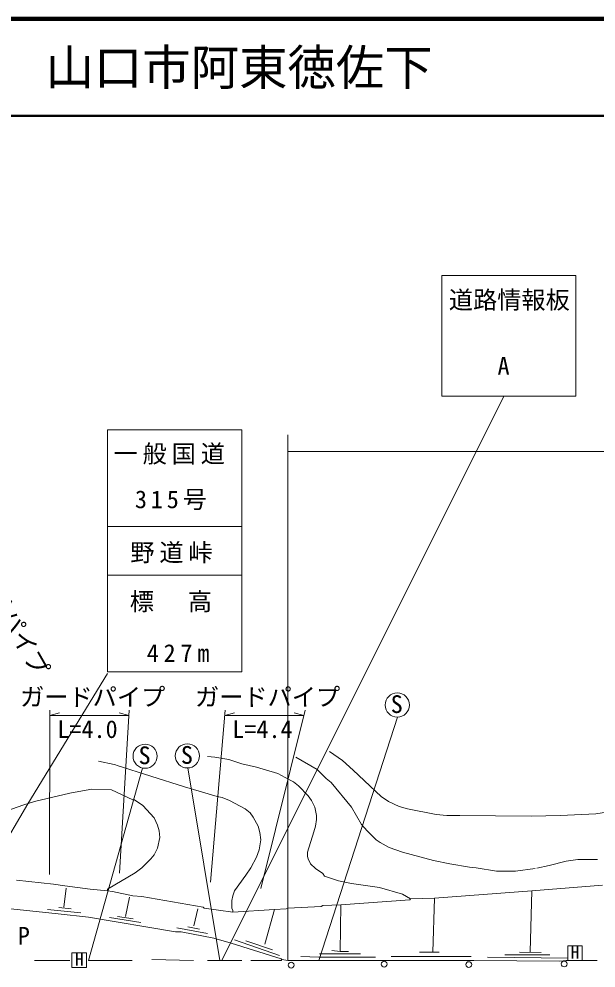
# Model space of a CAD drawing. Units: millimetres, scale not verified. Extents: x 40000 to 680000, y 20000 to 380000.
# Drawn here: x 402279 to 461907, y 281978 to 380000 of the extents above; entities that cross this region are included whole.
import ezdxf
from ezdxf.enums import TextEntityAlignment as Align

# ---------------------------------------------------------------- set-up
doc = ezdxf.new("R2010")
doc.units = ezdxf.units.MM
doc.header["$LTSCALE"] = 1000
for name, color, linetype, lineweight in [('M-BGD', 7, 'Continuous', 13), ('M-STR-HTXT', 7, 'Continuous', 13), ('M-STR-STRC', 7, 'Continuous', 13), ('M-TTL', 2, 'Continuous', 140), ('M-TTL-LINE', 7, 'Continuous', 50)]:
    doc.layers.add(name, color=color, linetype=linetype, lineweight=lineweight)
doc.layers.add('M-TTL-TXT', color=7, linetype='Continuous')
doc.styles.add('ＭＳ ゴシック', font='')
doc.styles.add('ＭＳ 明朝', font='')
doc.styles.get('ＭＳ ゴシック').set_extended_font_data('MS Gothic')
doc.styles.get('ＭＳ 明朝').set_extended_font_data('MS Mincho')

msp = doc.modelspace()

# ---------------------------------------------------------------- linework, layer by layer
at = {"layer": 'M-BGD'}
for p, q in [((403209, 298930), (411422, 312392)), ((433266, 282759), (441399, 307892)), ((435721, 303417), (434366, 304349)), ((412099, 302994), (410490, 303333)), ((412260, 302958), (412099, 302994)), ((412438, 302909), (412260, 302958)), ((419380, 300708), (412438, 302909)), ((421751, 303841), (422513, 303756)), ((423952, 303502), (422513, 303756)), ((425307, 303079), (423952, 303502)), ((425307, 303079), (426831, 302740)), ((430895, 303756), (433096, 302486)), ((436822, 302401), (435721, 303417)), ((415053, 302631), (409474, 282759)), ((423038, 282759), (419727, 302642)), ((426831, 302740), (429032, 302063)), ((429032, 302063), (429794, 301639)), ((433096, 302486), (433266, 302317)), ((433266, 302317), (434028, 301555)), ((439700, 299692), (436822, 302401)), ((429794, 301639), (430641, 301216)), ((430641, 301216), (431149, 300793)), ((434028, 301555), (434536, 301131)), ((436652, 298591), (434536, 301131)), ((403886, 299184), (407527, 300031)), ((407527, 300031), (408458, 300200)), ((408458, 300200), (409813, 300454)), ((411845, 300369), (409813, 300454)), ((414046, 299353), (411845, 300369)), ((422767, 299692), (419380, 300708)), ((431149, 300793), (432165, 299777)), ((402786, 298845), (403886, 299184)), ((414216, 299353), (414046, 299353)), ((415062, 298761), (414216, 299353)), ((422767, 299692), (423275, 299607)), ((423275, 299607), (424037, 299269)), ((424037, 299269), (425646, 298422)), ((432165, 299777), (432504, 299269)), ((432504, 299269), (432842, 298591)), ((440462, 299184), (439700, 299692)), ((441563, 298676), (440462, 299184)), ((394097, 283589), (403209, 298930)), ((400923, 298168), (402786, 298845)), ((416248, 297491), (415062, 298761)), ((425646, 298422), (426154, 297999)), ((426154, 297999), (426492, 297575)), ((432842, 298591), (433012, 297745)), ((437668, 296813), (436652, 298591)), ((442410, 298422), (441563, 298676)), ((445373, 297829), (442410, 298422)), ((462984, 298083), (461883, 297914)), ((416586, 296729), (416248, 297491)), ((426492, 297575), (427000, 296644)), ((433012, 297321), (432927, 296644)), ((433012, 297745), (433012, 297321)), ((446474, 297745), (445373, 297829)), ((447828, 297745), (446474, 297745)), ((455194, 297660), (447828, 297745)), ((458242, 297745), (455194, 297660)), ((461883, 297914), (458242, 297745)), ((416756, 296136), (416586, 296729)), ((416840, 295459), (416756, 296136)), ((427000, 296644), (427170, 295967)), ((432758, 296051), (432080, 293935)), ((432927, 296644), (432758, 296051)), ((438261, 296136), (437668, 296813)), ((439192, 295205), (438261, 296136)), ((416586, 294358), (416840, 295459)), ((427254, 295205), (427085, 294189)), ((427170, 295967), (427254, 295205)), ((439616, 294951), (439192, 295205)), ((416248, 293681), (416586, 294358)), ((427085, 294189), (426831, 293427)), ((440547, 294443), (439616, 294951)), ((441902, 293935), (440547, 294443)), ((414978, 292326), (415909, 293257)), ((415909, 293257), (416248, 293681)), ((426831, 293427), (426238, 292326)), ((432080, 293935), (432080, 293511)), ((432080, 293511), (432165, 293257)), ((432165, 293257), (432419, 292749)), ((445119, 293088), (441902, 293935)), ((446812, 292749), (445119, 293088)), ((458835, 293003), (460020, 293173)), ((460020, 293173), (462052, 293173)), ((414300, 291818), (414978, 292326)), ((426238, 292326), (425730, 291564)), ((432419, 292749), (432927, 292241)), ((432927, 292241), (433689, 291733)), ((448844, 292411), (446812, 292749)), ((449522, 292326), (448844, 292411)), ((451638, 291987), (449522, 292326)), ((453586, 291987), (455618, 292241)), ((455773, 292289), (457057, 292580)), ((457057, 292580), (458835, 293003)), ((411422, 290125), (414300, 291818)), ((425730, 291564), (424545, 289955)), ((433689, 291733), (433858, 291479)), ((433858, 291479), (435298, 290971)), ((453586, 291987), (451638, 291987)), ((405834, 290633), (402024, 291056)), ((407019, 290463), (405834, 290633)), ((406909, 288266), (407144, 290219)), ((409644, 290125), (407019, 290463)), ((435298, 290971), (436652, 290717)), ((436652, 290717), (439531, 290294)), ((439531, 290294), (441902, 289617)), ((455279, 289955), (462560, 290548)), ((411422, 289955), (409644, 290125)), ((411422, 289955), (411422, 290125)), ((411930, 289871), (411422, 289955)), ((411930, 289871), (414046, 289447)), ((413280, 287313), (413713, 289313)), ((414046, 289447), (414978, 289363)), ((414978, 289363), (421328, 288262)), ((424376, 289447), (424291, 288939)), ((424545, 289955), (424376, 289447)), ((441902, 289617), (442748, 289109)), ((442748, 289109), (445204, 289193)), ((445034, 283605), (445204, 289193)), ((445204, 289193), (455279, 289955)), ((455113, 283646), (455279, 289955)), ((406342, 287585), (399822, 288262)), ((406398, 288214), (407678, 288089)), ((421328, 288262), (421412, 288177)), ((424291, 288939), (424291, 288177)), ((430048, 288177), (433520, 288347)), ((433520, 288347), (433689, 288431)), ((433689, 288431), (435552, 288516)), ((435467, 283690), (435552, 288516)), ((435552, 288516), (442664, 289024)), ((442664, 289024), (442748, 289109)), ((405213, 288032), (408682, 287669)), ((409474, 287246), (406342, 287585)), ((418449, 285722), (409474, 287246)), ((411631, 287211), (414884, 286681)), ((412471, 287307), (414077, 287052)), ((420359, 286323), (420760, 288100)), ((421412, 288177), (424376, 287754)), ((424291, 288177), (424376, 287923)), ((424376, 287754), (428694, 288008)), ((424376, 287923), (424376, 287754)), ((428694, 288008), (427678, 284452)), ((428694, 288008), (429879, 288093)), ((429879, 288093), (430048, 288177)), ((419728, 286237), (420932, 286007)), ((419042, 285722), (418449, 285722)), ((418596, 286136), (421763, 285534)), ((422428, 285045), (419042, 285722)), ((424206, 284537), (422428, 285045)), ((429371, 282928), (424206, 284537)), ((429202, 283267), (424545, 284875)), ((428472, 283860), (425730, 284791)), ((409255, 283530), (407755, 283530)), ((407755, 283530), (407755, 282030)), ((409255, 282030), (409255, 283530)), ((433350, 283436), (437584, 283436)), ((434620, 283775), (435467, 283690)), ((435467, 283690), (436314, 283690)), ((443680, 283605), (445034, 283605)), ((445034, 283605), (445712, 283605)), ((452485, 283351), (457142, 283351)), ((454009, 283605), (456226, 283586)), ((460480, 284254), (458980, 284254)), ((458980, 284254), (458980, 282754)), ((460480, 282754), (460480, 284254)), ((407527, 282759), (403886, 282759)), ((409474, 282759), (413962, 282759)), ((420312, 282759), (415994, 282843)), ((421751, 282759), (425307, 282759)), ((426238, 282759), (429371, 282759)), ((429456, 282843), (429371, 282928)), ((429371, 282759), (429456, 282843)), ((430048, 282759), (429456, 282843)), ((430641, 282759), (430048, 282759)), ((430641, 282759), (433266, 282759)), ((431403, 283182), (433266, 283097)), ((433266, 283097), (439108, 283097)), ((433266, 282759), (439616, 282759)), ((439616, 282759), (440462, 282759)), ((440462, 282759), (448336, 282759)), ((449012, 283153), (440747, 283166)), ((448336, 282759), (449268, 282759)), ((449268, 282759), (458158, 282674)), ((450707, 283097), (458980, 283010)), ((458158, 282674), (458835, 282759)), ((458835, 282759), (458980, 282754)), ((458980, 282754), (460480, 282754)), ((462013, 282759), (460480, 282754)), ((407755, 282030), (409255, 282030))]:
    msp.add_line(p, q, dxfattribs=at)
for centre, radius in [((441370, 309142), 1250), ((415313, 303854), 1250), ((419683, 303891), 1250), ((430404, 282278), 300), ((440018, 282380), 300), ((448757, 282332), 300), ((458611, 282397), 300)]:
    msp.add_circle(centre, radius, dxfattribs=at)
at = {"layer": 'M-STR-HTXT'}
for p, q in [((430048, 282759), (430048, 337046)), ((430048, 335337), (568626, 335337)), ((405471, 308607), (405427, 291625)), ((405470, 308074), (406470, 308324)), ((405470, 308074), (413631, 308074)), ((413631, 308074), (412631, 308324)), ((413662, 308607), (412684, 291792)), ((422077, 290841), (423590, 308607)), ((423544, 308074), (424544, 308324)), ((423544, 308074), (431705, 308074)), ((427266, 290184), (431838, 308607)), ((431705, 308074), (430705, 308324))]:
    msp.add_line(p, q, dxfattribs=at)
at = {"layer": 'M-STR-STRC'}
for p, q in [((445978, 353512), (459819, 353512)), ((445978, 341055), (445978, 353512)), ((459819, 353512), (459819, 341055)), ((423240, 282759), (452394, 341055)), ((459819, 341055), (445978, 341055)), ((411427, 337568), (425314, 337568)), ((411427, 312568), (411427, 337568)), ((425314, 337568), (425314, 312568)), ((411427, 327568), (425314, 327568)), ((411427, 322568), (425314, 322568)), ((411427, 312568), (425314, 312568))]:
    msp.add_line(p, q, dxfattribs=at)
at = {"layer": 'M-TTL'}
msp.add_line((680000, 380000), (40000, 380000), dxfattribs=at)
at = {"layer": 'M-TTL-LINE'}
msp.add_line((40000, 370000), (680000, 370000), dxfattribs=at)

# ---------------------------------------------------------------- texts
at = {"layer": 'M-BGD', "style": 'ＭＳ ゴシック'}
for s, height, p in [('S', 1833, (440691, 307768)), ('S', 1833, (414634, 302480)), ('S', 1833, (419005, 302517)), ('P', 1833, (402160, 283842)), ('H', 1320, (459276, 282552)), ('H', 1320, (408060, 281820))]:
    msp.add_text(s, height=height, dxfattribs=at).set_placement(p, align=Align.BOTTOM_LEFT)
at = {"layer": 'M-STR-HTXT', "style": 'ＭＳ ゴシック'}
msp.add_text('ガードパイプ', height=1833, rotation=299.779, dxfattribs=at).set_placement((395995, 324683), align=Align.BOTTOM_LEFT)
for s, p in [('ガードパイプ', (402396, 308510)), ('ガードパイプ', (420470, 308510)), ('L=4.0', (406242, 305183)), ('L=4.4', (424317, 305183))]:
    msp.add_text(s, height=1833, dxfattribs=at).set_placement(p, align=Align.BOTTOM_LEFT)
at = {"layer": 'M-STR-STRC', "style": 'ＭＳ 明朝'}
for s, p in [('道路情報板', (446697, 349519)), ('A', (451728, 342706))]:
    msp.add_text(s, height=1833, dxfattribs=at).set_placement(p, align=Align.BOTTOM_LEFT)
at = {"layer": 'M-STR-STRC', "char_height": 1833, "attachment_point": 9, "style": 'ＭＳ ゴシック'}
for s, insert in [('\\T1.2;一般国道', (424055, 333978)), ('\\T1.32;315号', (422497, 329268)), ('\\T1.2;野道峠', (422786, 323785)), ('\\T1.2;標\u3000高', (422733, 318718)), ('\\T1.4;427m', (422457, 313591))]:
    msp.add_mtext(s, dxfattribs=dict(at, insert=insert))
at = {"layer": 'M-TTL-TXT', "style": 'ＭＳ ゴシック'}
msp.add_text('山口市阿東徳佐下', height=3666, dxfattribs=at).set_placement((405024, 375000), align=Align.MIDDLE_LEFT)

doc.saveas('drawing.dxf')
